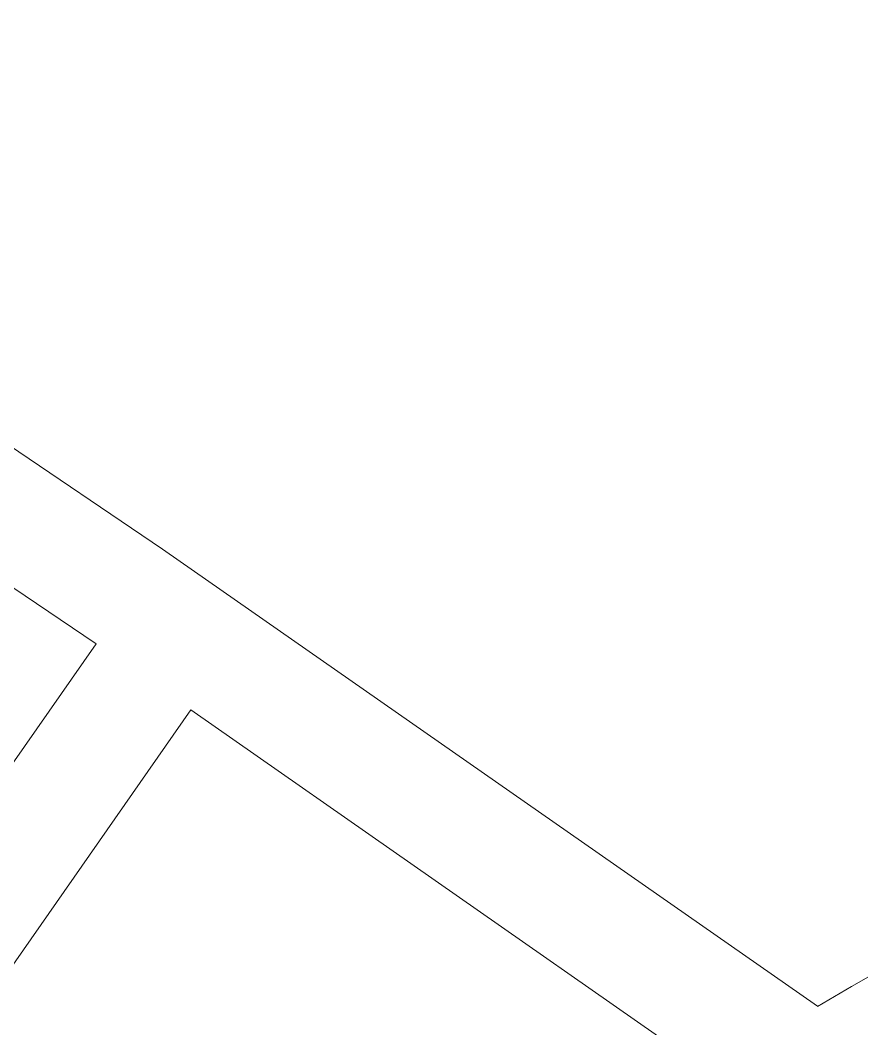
# Model space of a CAD drawing. Header units: centimetres. Extents: x 139057 to 200038, y 34824 to 80516.
# Drawn here: x 174434.5 to 174580.1, y 50453.7 to 50628.2 of the extents above; entities that cross this region are included whole.
import ezdxf

# ---------------------------------------------------------------- set-up
doc = ezdxf.new("R2010")
doc.units = ezdxf.units.CM
doc.header["$LTSCALE"] = 100
doc.layers.add('430_TAVOLATI_001-AM_0', color=3, linetype='Continuous', lineweight=0)

msp = doc.modelspace()

# ---------------------------------------------------------------- linework, layer by layer
at = {"layer": '430_TAVOLATI_001-AM_0'}
for p, q in [((174459.11, 50536.74, 0), (174323.72, 50628.24, 0)), ((174459.11, 50536.74, 0), (174572.39, 50457.63, 0)), ((174419.64, 50445.32, 0), (174464.05, 50508.89, 0)), ((174464.05, 50508.89, 0), (174571.58, 50433.8, 0))]:
    msp.add_line(p, q, dxfattribs=at)
at = {"layer": '430_TAVOLATI_001-AM_0', "elevation": 0}
msp.add_lwpolyline([(174414.7, 50473.17), (174447.65, 50520.34), (174313.96, 50610.69)], dxfattribs=at)
at = {"layer": '430_TAVOLATI_001-AM_0'}
for radius, start, end in [(623.47, 100.38368, 120.40189), (603.47, 102.22846, 121.6135)]:
    msp.add_arc((174887.91, 49919.88, 0), radius, start, end, dxfattribs=at)

doc.saveas('drawing.dxf')
